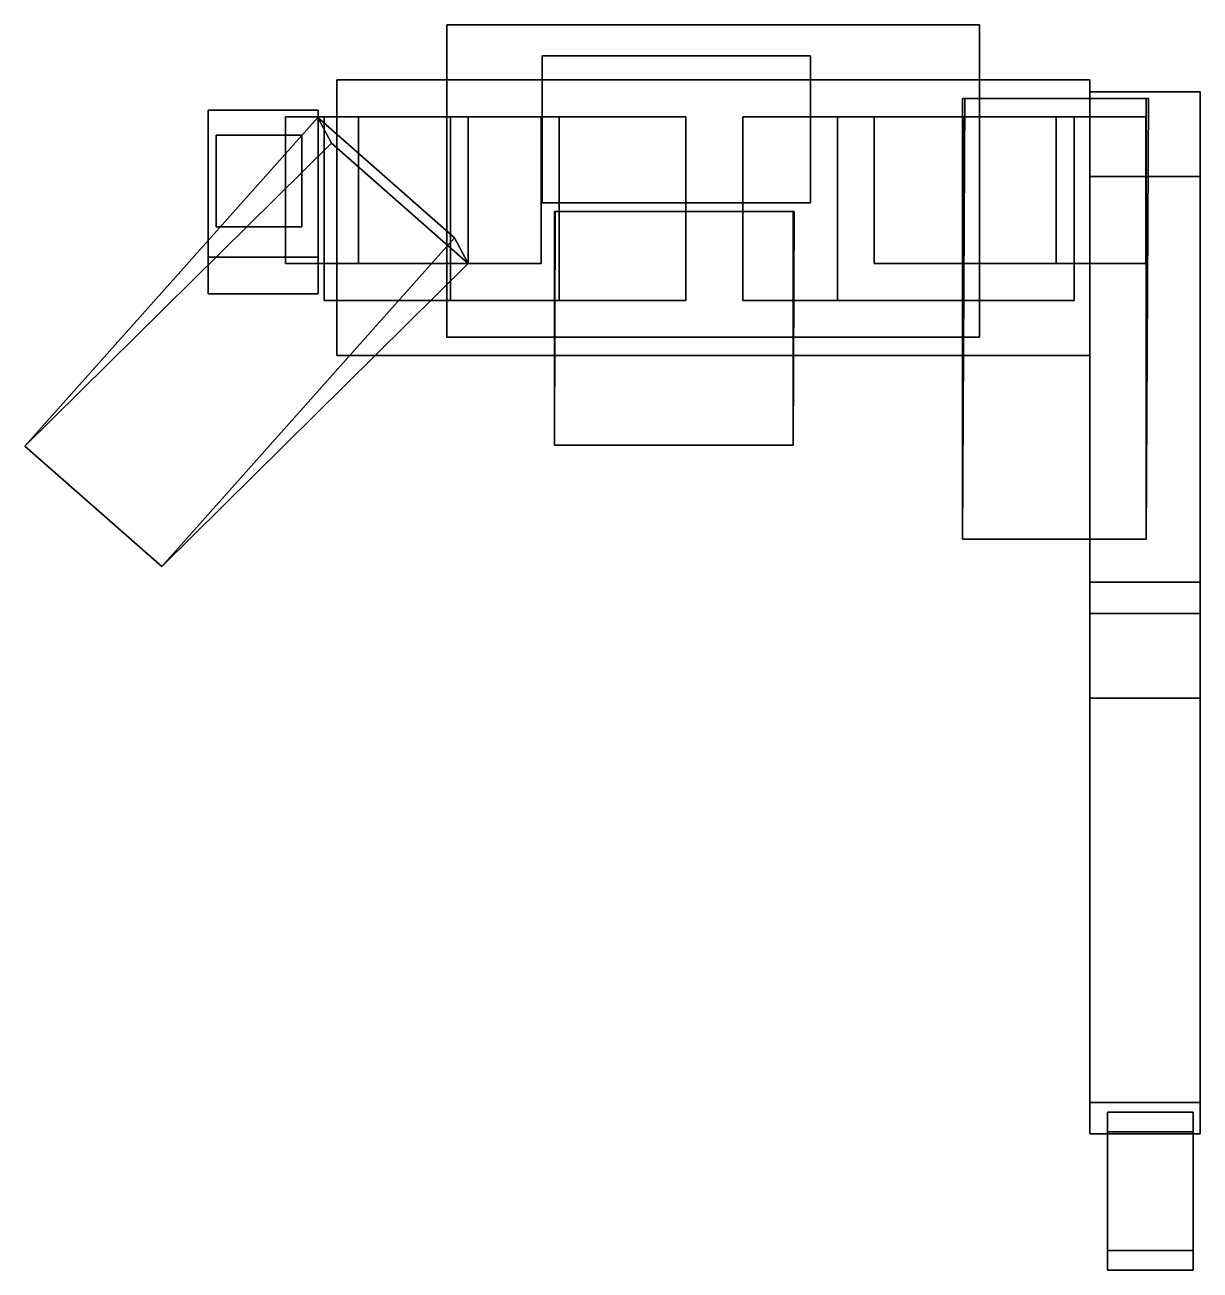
# Model space of a CAD drawing. Extents: x -0.375 to 0.265, y -0.684 to -0.006.
import ezdxf

# ---------------------------------------------------------------- set-up
doc = ezdxf.new("R2010")
doc.units = 0
doc.header["$MEASUREMENT"] = 0
doc.layers.get('0').update_dxf_attribs({"color": 8, "linetype": 'CONTINUOUS'})

msp = doc.modelspace()

# ---------------------------------------------------------------- meshes
mesh = msp.add_polymesh((6, 3))
for k, corner in enumerate([(0.14503, -0.17562, 0.88), (0.14503, -0.00562, 0.88), (0.14503, -0.00562, 0.88), (-0.14497, -0.17562, 0.88), (-0.14497, -0.00562, 0.88), (-0.14497, -0.00562, 0.88), (-0.14497, -0.17562, 1.11), (-0.14497, -0.00562, 1.11), (-0.14497, -0.00562, 0.88), (0.14503, -0.17562, 1.11), (0.14503, -0.00562, 1.11), (0.14503, -0.00562, 0.88), (0.14503, -0.17562, 1.11), (0.14503, -0.17562, 1.11), (0.14503, -0.17562, 0.88), (-0.14497, -0.17562, 1.11), (-0.14497, -0.17562, 1.11), (-0.14497, -0.17562, 0.88)]):
    mesh.set_mesh_vertex(divmod(k, 3), corner)
mesh = msp.add_polymesh((6, 3))
for k, corner in enumerate([(0.053, -0.10253, 1.5372), (0.053, -0.02253, 1.5372), (0.053, -0.02253, 1.5372), (-0.09308, -0.10253, 1.5372), (-0.09308, -0.02253, 1.5372), (-0.09308, -0.02253, 1.5372), (-0.09308, -0.10253, 1.73509), (-0.09308, -0.02253, 1.73509), (-0.09308, -0.02253, 1.5372), (0.053, -0.10253, 1.73509), (0.053, -0.02253, 1.73509), (0.053, -0.02253, 1.5372), (0.053, -0.10253, 1.73509), (0.053, -0.10253, 1.73509), (0.053, -0.10253, 1.5372), (-0.09308, -0.10253, 1.73509), (-0.09308, -0.10253, 1.73509), (-0.09308, -0.10253, 1.5372)]):
    mesh.set_mesh_vertex(divmod(k, 3), corner)
at = {"color": 4}
mesh = msp.add_polymesh((6, 3), dxfattribs=at)
for k, corner in enumerate([(0.20503, -0.18562, 1.11), (0.20503, -0.03562, 1.11), (0.20503, -0.03562, 1.11), (-0.20497, -0.18562, 1.11), (-0.20497, -0.03562, 1.11), (-0.20497, -0.03562, 1.11), (-0.20497, -0.18562, 1.49), (-0.20497, -0.03562, 1.49), (-0.20497, -0.03562, 1.11), (0.20503, -0.18562, 1.49), (0.20503, -0.03562, 1.49), (0.20503, -0.03562, 1.11), (0.20503, -0.18562, 1.49), (0.20503, -0.18562, 1.49), (0.20503, -0.18562, 1.11), (-0.20497, -0.18562, 1.49), (-0.20497, -0.18562, 1.49), (-0.20497, -0.18562, 1.11)]):
    mesh.set_mesh_vertex(divmod(k, 3), corner)
mesh = msp.add_polymesh((6, 3))
for k, corner in enumerate([(0.13573, -0.28562, -0.0036), (0.13573, -0.28562, -0.0036), (0.13573, -0.28562, -0.0036), (0.13688, -0.04562, 0.11639), (0.13573, -0.04562, -0.0036), (0.13573, -0.04562, -0.0036), (0.23688, -0.04562, 0.11543), (0.23573, -0.04562, -0.00456), (0.13573, -0.04562, -0.0036), (0.23573, -0.28562, -0.00456), (0.23573, -0.28562, -0.00456), (0.13573, -0.28562, -0.0036), (0.23573, -0.28562, -0.00456), (0.23573, -0.28562, -0.00456), (0.13573, -0.28562, -0.0036), (0.23688, -0.04562, 0.11543), (0.23688, -0.04562, 0.11543), (0.13688, -0.04562, 0.11639)]):
    mesh.set_mesh_vertex(divmod(k, 3), corner)
mesh = msp.add_polymesh((6, 3), dxfattribs=at)
for k, corner in enumerate([(0.26503, -0.37219, 1.35269), (0.26503, -0.32607, 1.26396), (0.26503, -0.32607, 1.26396), (0.20503, -0.37219, 1.35269), (0.20503, -0.32607, 1.26396), (0.20503, -0.32607, 1.26396), (0.20503, -0.08825, 1.50027), (0.20503, -0.04213, 1.41154), (0.20503, -0.32607, 1.26396), (0.26503, -0.08825, 1.50027), (0.26503, -0.04213, 1.41154), (0.26503, -0.32607, 1.26396), (0.26503, -0.08825, 1.50027), (0.26503, -0.08825, 1.50027), (0.26503, -0.37219, 1.35269), (0.20503, -0.08825, 1.50027), (0.20503, -0.08825, 1.50027), (0.20503, -0.37219, 1.35269)]):
    mesh.set_mesh_vertex(divmod(k, 3), corner)
mesh = msp.add_polymesh((6, 3), dxfattribs=at)
for k, corner in enumerate([(-0.21497, -0.15213, 1.15154), (-0.21497, -0.05213, 1.15154), (-0.21497, -0.05213, 1.15154), (-0.27497, -0.15213, 1.15154), (-0.27497, -0.05213, 1.15154), (-0.27497, -0.05213, 1.15154), (-0.27497, -0.15213, 1.47154), (-0.27497, -0.05213, 1.47154), (-0.27497, -0.05213, 1.15154), (-0.21497, -0.15213, 1.47154), (-0.21497, -0.05213, 1.47154), (-0.21497, -0.05213, 1.15154), (-0.21497, -0.15213, 1.47154), (-0.21497, -0.15213, 1.47154), (-0.21497, -0.15213, 1.15154), (-0.27497, -0.15213, 1.47154), (-0.27497, -0.15213, 1.47154), (-0.27497, -0.15213, 1.15154)]):
    mesh.set_mesh_vertex(divmod(k, 3), corner)
at = {"color": 33}
mesh = msp.add_polymesh((6, 3), dxfattribs=at)
for k, corner in enumerate([(-0.27497, -0.13213, 1.15154), (-0.27497, -0.05213, 1.15154), (-0.27497, -0.05213, 1.15154), (-0.21497, -0.13213, 1.15154), (-0.21497, -0.05213, 1.15154), (-0.21497, -0.05213, 1.15154), (-0.21497, -0.13213, 0.86154), (-0.21497, -0.05213, 0.86154), (-0.21497, -0.05213, 1.15154), (-0.27497, -0.13213, 0.86154), (-0.27497, -0.05213, 0.86154), (-0.27497, -0.05213, 1.15154), (-0.27497, -0.13213, 0.86154), (-0.27497, -0.13213, 0.86154), (-0.27497, -0.13213, 1.15154), (-0.21497, -0.13213, 0.86154), (-0.21497, -0.13213, 0.86154), (-0.21497, -0.13213, 1.15154)]):
    mesh.set_mesh_vertex(divmod(k, 3), corner)
mesh = msp.add_polymesh((6, 3))
for k, corner in enumerate([(-0.37467, -0.23508, 0.01232), (-0.37467, -0.23508, 0.01232), (-0.37467, -0.23508, 0.01232), (-0.20783, -0.0701, 0.14249), (-0.21531, -0.05598, 0.02355), (-0.21531, -0.05598, 0.02355), (-0.13332, -0.13562, 0.13003), (-0.1408, -0.12151, 0.01109), (-0.21531, -0.05598, 0.02355), (-0.30016, -0.3006, -0.00014), (-0.30016, -0.3006, -0.00014), (-0.37467, -0.23508, 0.01232), (-0.30016, -0.3006, -0.00014), (-0.30016, -0.3006, -0.00014), (-0.37467, -0.23508, 0.01232), (-0.13332, -0.13562, 0.13003), (-0.13332, -0.13562, 0.13003), (-0.20783, -0.0701, 0.14249)]):
    mesh.set_mesh_vertex(divmod(k, 3), corner)
at = {"color": 5}
mesh = msp.add_polymesh((6, 3), dxfattribs=at)
for k, corner in enumerate([(-0.13332, -0.13562, 0.13003), (-0.13332, -0.05562, 0.13003), (-0.13332, -0.05562, 0.13003), (-0.23274, -0.13562, 0.14073), (-0.23274, -0.05562, 0.14073), (-0.23274, -0.05562, 0.14073), (-0.19314, -0.13562, 0.5086), (-0.19314, -0.05562, 0.5086), (-0.23274, -0.05562, 0.14073), (-0.09372, -0.13562, 0.4979), (-0.09372, -0.05562, 0.4979), (-0.13332, -0.05562, 0.13003), (-0.09372, -0.13562, 0.4979), (-0.09372, -0.13562, 0.4979), (-0.13332, -0.13562, 0.13003), (-0.19314, -0.13562, 0.5086), (-0.19314, -0.13562, 0.5086), (-0.23274, -0.13562, 0.14073)]):
    mesh.set_mesh_vertex(divmod(k, 3), corner)
mesh = msp.add_polymesh((6, 3), dxfattribs=at)
for k, corner in enumerate([(-0.08387, -0.15562, 0.49613), (-0.08387, -0.05562, 0.49613), (-0.08387, -0.05562, 0.49613), (-0.21183, -0.15562, 0.5191), (-0.21183, -0.05562, 0.5191), (-0.21183, -0.05562, 0.5191), (-0.14293, -0.15562, 0.90297), (-0.14293, -0.05562, 0.90297), (-0.21183, -0.05562, 0.5191), (-0.01497, -0.15562, 0.88), (-0.01497, -0.05562, 0.88), (-0.08387, -0.05562, 0.49613), (-0.01497, -0.15562, 0.88), (-0.01497, -0.15562, 0.88), (-0.08387, -0.15562, 0.49613), (-0.14293, -0.15562, 0.90297), (-0.14293, -0.15562, 0.90297), (-0.21183, -0.15562, 0.5191)]):
    mesh.set_mesh_vertex(divmod(k, 3), corner)
mesh = msp.add_polymesh((6, 3), dxfattribs=at)
for k, corner in enumerate([(0.19657, -0.15562, 0.49342), (0.19657, -0.05562, 0.49342), (0.19657, -0.05562, 0.49342), (0.06771, -0.15562, 0.47624), (0.06771, -0.05562, 0.47624), (0.06771, -0.05562, 0.47624), (0.01617, -0.15562, 0.86282), (0.01617, -0.05562, 0.86282), (0.06771, -0.05562, 0.47624), (0.14503, -0.15562, 0.88), (0.14503, -0.05562, 0.88), (0.19657, -0.05562, 0.49342), (0.14503, -0.15562, 0.88), (0.14503, -0.15562, 0.88), (0.19657, -0.15562, 0.49342), (0.01617, -0.15562, 0.86282), (0.01617, -0.15562, 0.86282), (0.06771, -0.15562, 0.47624)]):
    mesh.set_mesh_vertex(divmod(k, 3), corner)
mesh = msp.add_polymesh((6, 3), dxfattribs=at)
for k, corner in enumerate([(0.23556, -0.13562, 0.12535), (0.23556, -0.05562, 0.12535), (0.23556, -0.05562, 0.12535), (0.13644, -0.13562, 0.11213), (0.13644, -0.05562, 0.11213), (0.13644, -0.05562, 0.11213), (0.08753, -0.13562, 0.47888), (0.08753, -0.05562, 0.47888), (0.13644, -0.05562, 0.11213), (0.18666, -0.13562, 0.4921), (0.18666, -0.05562, 0.4921), (0.23556, -0.05562, 0.12535), (0.18666, -0.13562, 0.4921), (0.18666, -0.13562, 0.4921), (0.23556, -0.13562, 0.12535), (0.08753, -0.13562, 0.47888), (0.08753, -0.13562, 0.47888), (0.13644, -0.13562, 0.11213)]):
    mesh.set_mesh_vertex(divmod(k, 3), corner)
at = {"color": 33}
mesh = msp.add_polymesh((6, 3), dxfattribs=at)
for k, corner in enumerate([(-0.22398, -0.11562, 0.781), (-0.22398, -0.06562, 0.781), (-0.22398, -0.06562, 0.781), (-0.27058, -0.11562, 0.781), (-0.27058, -0.06562, 0.781), (-0.27058, -0.06562, 0.781), (-0.27058, -0.11562, 0.85809), (-0.27058, -0.06562, 0.85809), (-0.27058, -0.06562, 0.781), (-0.22398, -0.11562, 0.85809), (-0.22398, -0.06562, 0.85809), (-0.22398, -0.06562, 0.781), (-0.22398, -0.11562, 0.85809), (-0.22398, -0.11562, 0.85809), (-0.22398, -0.11562, 0.781), (-0.27058, -0.11562, 0.85809), (-0.27058, -0.11562, 0.85809), (-0.27058, -0.11562, 0.781)]):
    mesh.set_mesh_vertex(divmod(k, 3), corner)
mesh = msp.add_polymesh((6, 3), dxfattribs=at)
for k, corner in enumerate([(0.04403, -0.10716, 1.72421), (0.04403, -0.10716, 1.72421), (0.04403, -0.10716, 1.72421), (0.04353, -0.23444, 1.50421), (0.04353, -0.10716, 1.50421), (0.04353, -0.10716, 1.50421), (-0.08647, -0.23444, 1.5045), (-0.08647, -0.10716, 1.5045), (0.04353, -0.10716, 1.50421), (-0.08597, -0.10716, 1.7245), (-0.08597, -0.10716, 1.7245), (0.04403, -0.10716, 1.72421), (-0.08597, -0.10716, 1.7245), (-0.08597, -0.10716, 1.7245), (0.04403, -0.10716, 1.72421), (-0.08647, -0.23444, 1.5045), (-0.08647, -0.23444, 1.5045), (0.04353, -0.23444, 1.50421)]):
    mesh.set_mesh_vertex(divmod(k, 3), corner)
mesh = msp.add_polymesh((6, 3), dxfattribs=at)
for k, corner in enumerate([(0.20503, -0.30909, 1.34214), (0.20503, -0.32607, 1.26396), (0.20503, -0.32607, 1.26396), (0.26503, -0.30909, 1.34214), (0.26503, -0.32607, 1.26396), (0.26503, -0.32607, 1.26396), (0.26503, -0.59248, 1.4037), (0.26503, -0.60946, 1.32552), (0.26503, -0.32607, 1.26396), (0.20503, -0.59248, 1.4037), (0.20503, -0.60946, 1.32552), (0.20503, -0.32607, 1.26396), (0.20503, -0.59248, 1.4037), (0.20503, -0.59248, 1.4037), (0.20503, -0.30909, 1.34214), (0.26503, -0.59248, 1.4037), (0.26503, -0.59248, 1.4037), (0.26503, -0.30909, 1.34214)]):
    mesh.set_mesh_vertex(divmod(k, 3), corner)
mesh = msp.add_polymesh((6, 3), dxfattribs=at)
for k, corner in enumerate([(0.26124, -0.67312, 1.40431), (0.26124, -0.68373, 1.35545), (0.26124, -0.68373, 1.35545), (0.21464, -0.67312, 1.40431), (0.21464, -0.68373, 1.35545), (0.21464, -0.68373, 1.35545), (0.21464, -0.59779, 1.38795), (0.21464, -0.6084, 1.33909), (0.21464, -0.68373, 1.35545), (0.26124, -0.59779, 1.38795), (0.26124, -0.6084, 1.33909), (0.26124, -0.68373, 1.35545), (0.26124, -0.59779, 1.38795), (0.26124, -0.59779, 1.38795), (0.26124, -0.67312, 1.40431), (0.21464, -0.59779, 1.38795), (0.21464, -0.59779, 1.38795), (0.21464, -0.67312, 1.40431)]):
    mesh.set_mesh_vertex(divmod(k, 3), corner)

doc.saveas('drawing.dxf')
